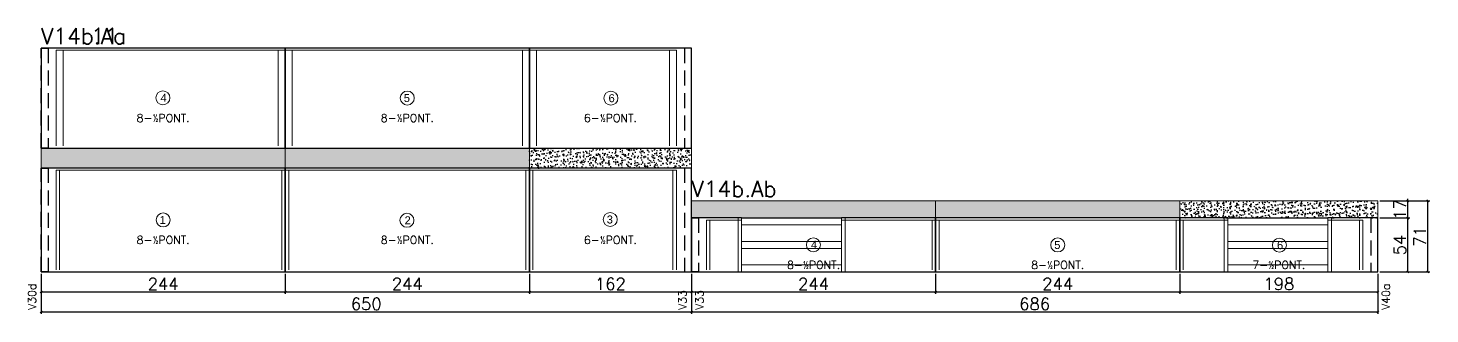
# Model space of a CAD drawing. Extents: x -40810 to 33675, y -2018 to 21213.
# Drawn here: x -230 to 1171, y -204 to 82 of the extents above; entities that cross this region are included whole.
import ezdxf
from ezdxf.enums import TextEntityAlignment as Align

# ---------------------------------------------------------------- set-up
doc = ezdxf.new("R2010")
doc.units = 0
doc.linetypes.add('DASHED', pattern=[0.75, 0.5, -0.25])
doc.layers.get('0').update_dxf_attribs({"color": 1, "lineweight": 9})
for name, color, linetype, lineweight in [('CONCRETO', 251, 'Continuous', 25), ('ESTRUTURACAO', 240, 'Continuous', 15), ('HACHURACONCRETO', 252, 'Continuous', 13), ('MEIOPONTALETE', 12, 'Continuous', 15), ('NUMERACAO', 5, 'Continuous', 15), ('SARRAFO_2_2X7', 24, 'Continuous', 15)]:
    doc.layers.add(name, color=color, linetype=linetype, lineweight=lineweight)
for name, color, linetype in [('NOMENCLATURA', 7, 'Continuous'), ('P-NOTAS', 7, 'Continuous'), ('Painéis', 255, 'Continuous'), ('SARR_2.2x7', 40, 'Continuous')]:
    doc.layers.add(name, color=color, linetype=linetype)
doc.styles.add('ARIAL', font='arial.ttf', dxfattribs={"height": 12})
doc.styles.add('Romans', font='romans.shx', dxfattribs={"height": 12})
doc.styles.add('standart', font='txt.shx')
doc.dimstyles.new('cotas', dxfattribs={"dimtxt": 9, "dimasz": 2, "dimexe": 2, "dimexo": 2, "dimgap": 2, "dimtad": 1, "dimdec": 1, "dimzin": 12, "dimdsep": 46, "dimtxsty": 'Romans', "dimblk": 'OBLIQUE', "dimcen": 9, "dimclrd": 4, "dimclre": 4, "dimclrt": 240, "dimaunit": 1, "dimadec": 8, "dimazin": 3, "dimtfac": 1, "dimtdec": 1, "dimtix": 1, "dimtmove": 0, "dimatfit": 2, "dimldrblk": 'OBLIQUE', "dimfxl": 1, "dimtolj": 1, "dimtzin": 0, "dimlwd": -1, "dimlwe": -1, "dimarcsym": 0})
pattern_1 = [(51, (-222.171, -201.545), (9.121755, -0.637855), [0.9525, -10.4775]), (356, (-222.171, -201.545), (-1.92862, 9.52063), [0.762, -8.38203]), (101.45144, (-221.411, -201.5984), (7.19313, 8.88278), [0.8095, -8.90451]), (47.1842, (-222.215, -199.006), (13.588575, -1.86525), [1.42875, -15.71625]), (97.6356, (-221.083, -199.161), (11.65249, 12.57659), [1.21425, -13.35678]), (352.1842, (-222.215, -199.006), (11.65249, 12.57659), [1.143, -12.57299]), (22, (-220.934, -199.6184), (7.668804, -4.98018), [0.9525, -10.4775]), (327, (-220.934, -199.618), (2.928905, 9.261925), [0.762, -8.382]), (72.45145, (-220.295, -200.033), (10.59771, 4.281746), [0.8095, -8.9045]), (38.5, (-222.171, -201.5453), (0.080622, 4.229803), [0, -8.2804, 0, -8.509, 0, -8.41375]), (8.5, (-222.171, -201.5453), (3.253055, 5.066574), [0, -4.8514, 0, -8.0899, 0, -3.20675]), (328.5, (-225.0026, -201.5947), (6.783496, -0.1680745), [0, -3.175, 0, -9.906, 0, -13.1445]), (318.5, (-226.2724, -201.617), (7.383143, 1.400391), [0, -4.1275, 0, -6.5786, 0, -9.3345])]

# ---------------------------------------------------------------- blocks, each defined once
blk = doc.blocks.new('_Oblique')
at = {"color": 0, "linetype": 'ByBlock', "lineweight": -2}
blk.add_line((-0.5, -0.5), (0.5, 0.5), dxfattribs=at)
blk = doc.blocks.new('*D6251')
at = {"layer": 'Defpoints', "color": 0, "ltscale": 30, "transparency": 16777216}
for p in [(-217.2, -161.5), (26.8, -161.5), (26.8, -181.5)]:
    blk.add_point(p, dxfattribs=at)
at = {"layer": 'P-NOTAS', "color": 4, "ltscale": 30, "transparency": 16777216}
for p, q in [((-217.2, -163.5), (-217.2, -183.5)), ((26.8, -163.5), (26.8, -183.5)), ((-217.2, -181.5), (26.8, -181.5))]:
    blk.add_line(p, q, dxfattribs=at)
at = {"layer": 'P-NOTAS', "color": 4, "ltscale": 30, "transparency": 16777216, "xscale": 2, "yscale": 2, "zscale": 2, "rotation": 180}
blk.add_blockref('_Oblique', (-217.2, -181.5), dxfattribs=at)
at = {"layer": 'P-NOTAS', "color": 4, "ltscale": 30, "transparency": 16777216, "xscale": 2, "yscale": 2, "zscale": 2}
blk.add_blockref('_Oblique', (26.8, -181.5), dxfattribs=at)
at = {"layer": 'P-NOTAS', "color": 240, "ltscale": 30, "transparency": 16777216, "insert": (-95.2, -173.5), "char_height": 12, "attachment_point": 5, "style": 'Romans'}
blk.add_mtext('\\A1;244', dxfattribs=at)
blk = doc.blocks.new('*D6252')
at = {"layer": 'Defpoints', "color": 0, "ltscale": 30, "transparency": 16777216}
for p in [(26.8, -161.5), (270.8, -161.5), (270.8, -181.5)]:
    blk.add_point(p, dxfattribs=at)
at = {"layer": 'P-NOTAS', "color": 4, "ltscale": 30, "transparency": 16777216}
for p, q in [((26.8, -163.5), (26.8, -183.5)), ((270.8, -163.5), (270.8, -183.5)), ((26.8, -181.5), (270.8, -181.5))]:
    blk.add_line(p, q, dxfattribs=at)
at = {"layer": 'P-NOTAS', "color": 4, "ltscale": 30, "transparency": 16777216, "xscale": 2, "yscale": 2, "zscale": 2, "rotation": 180}
blk.add_blockref('_Oblique', (26.8, -181.5), dxfattribs=at)
at = {"layer": 'P-NOTAS', "color": 4, "ltscale": 30, "transparency": 16777216, "xscale": 2, "yscale": 2, "zscale": 2}
blk.add_blockref('_Oblique', (270.8, -181.5), dxfattribs=at)
at = {"layer": 'P-NOTAS', "color": 240, "ltscale": 30, "transparency": 16777216, "insert": (148.8, -173.5), "char_height": 12, "attachment_point": 5, "style": 'Romans'}
blk.add_mtext('\\A1;244', dxfattribs=at)
blk = doc.blocks.new('*D6253')
at = {"layer": 'Defpoints', "color": 0, "ltscale": 30, "transparency": 16777216}
for p in [(270.8, -161.5), (432.8, -161.5), (432.8, -181.5)]:
    blk.add_point(p, dxfattribs=at)
at = {"layer": 'P-NOTAS', "color": 4, "ltscale": 30, "transparency": 16777216}
for p, q in [((270.8, -163.5), (270.8, -183.5)), ((432.8, -163.5), (432.8, -183.5)), ((270.8, -181.5), (432.8, -181.5))]:
    blk.add_line(p, q, dxfattribs=at)
at = {"layer": 'P-NOTAS', "color": 4, "ltscale": 30, "transparency": 16777216, "xscale": 2, "yscale": 2, "zscale": 2, "rotation": 180}
blk.add_blockref('_Oblique', (270.8, -181.5), dxfattribs=at)
at = {"layer": 'P-NOTAS', "color": 4, "ltscale": 30, "transparency": 16777216, "xscale": 2, "yscale": 2, "zscale": 2}
blk.add_blockref('_Oblique', (432.8, -181.5), dxfattribs=at)
at = {"layer": 'P-NOTAS', "color": 240, "ltscale": 30, "transparency": 16777216, "insert": (351.8, -173.5), "char_height": 12, "attachment_point": 5, "style": 'Romans'}
blk.add_mtext('\\A1;162', dxfattribs=at)
blk = doc.blocks.new('*D6254')
at = {"layer": 'Defpoints', "color": 0, "ltscale": 30, "transparency": 16777216}
for p in [(-217.2, -161.5), (432.8, -161.5), (432.8, -201.5)]:
    blk.add_point(p, dxfattribs=at)
at = {"layer": 'P-NOTAS', "color": 4, "ltscale": 30, "transparency": 16777216}
for p, q in [((-217.2, -163.5), (-217.2, -203.5)), ((432.8, -163.5), (432.8, -203.5)), ((-217.2, -201.5), (432.8, -201.5))]:
    blk.add_line(p, q, dxfattribs=at)
at = {"layer": 'P-NOTAS', "color": 4, "ltscale": 30, "transparency": 16777216, "xscale": 2, "yscale": 2, "zscale": 2, "rotation": 180}
blk.add_blockref('_Oblique', (-217.2, -201.5), dxfattribs=at)
at = {"layer": 'P-NOTAS', "color": 4, "ltscale": 30, "transparency": 16777216, "xscale": 2, "yscale": 2, "zscale": 2}
blk.add_blockref('_Oblique', (432.8, -201.5), dxfattribs=at)
at = {"layer": 'P-NOTAS', "color": 240, "ltscale": 30, "transparency": 16777216, "insert": (107.8, -193.5), "char_height": 12, "attachment_point": 5, "style": 'Romans'}
blk.add_mtext('\\A1;650', dxfattribs=at)
blk = doc.blocks.new('N1I')
at = {"layer": 'NUMERACAO', "color": 1}
blk.add_circle((0, 0), 7, dxfattribs=at)
at = {"layer": 'NUMERACAO', "color": 7, "style": 'ARIAL'}
blk.add_text('1', height=8, dxfattribs=at).set_placement((-0.4, 0), align=Align.MIDDLE_CENTER)
blk = doc.blocks.new('N2I')
at = {"layer": 'NUMERACAO', "color": 1}
blk.add_circle((-0.3, -0.3), 7, dxfattribs=at)
at = {"layer": 'NUMERACAO', "color": 7, "style": 'ARIAL'}
blk.add_text('2', height=8, dxfattribs=at).set_placement((0.4, -0.3), align=Align.MIDDLE_CENTER)
blk = doc.blocks.new('N3I')
at = {"layer": 'NUMERACAO', "color": 1}
blk.add_circle((-0.2, 0.5), 7, dxfattribs=at)
at = {"layer": 'NUMERACAO', "color": 7, "style": 'ARIAL'}
blk.add_text('3', height=8, dxfattribs=at).set_placement((-0.6, 0.5), align=Align.MIDDLE_CENTER)
blk = doc.blocks.new('N4I')
at = {"layer": 'NUMERACAO', "color": 1}
blk.add_circle((-0.2, 0.2), 7, dxfattribs=at)
at = {"layer": 'NUMERACAO', "color": 7, "style": 'ARIAL'}
blk.add_text('4', height=8, dxfattribs=at).set_placement((0.5, 0.2), align=Align.MIDDLE_CENTER)
blk = doc.blocks.new('N5I')
at = {"layer": 'NUMERACAO', "color": 1}
blk.add_circle((0, 0), 7, dxfattribs=at)
at = {"layer": 'NUMERACAO', "color": 7, "style": 'ARIAL'}
blk.add_text('5', height=8, dxfattribs=at).set_placement((-0.4, 0), align=Align.MIDDLE_CENTER)
blk = doc.blocks.new('N6I')
at = {"layer": 'NUMERACAO', "color": 1}
blk.add_circle((0.5, -0.2), 7, dxfattribs=at)
at = {"layer": 'NUMERACAO', "color": 7, "style": 'ARIAL'}
blk.add_text('6', height=8, dxfattribs=at).set_placement((1.2, -0.2), align=Align.MIDDLE_CENTER)
blk = doc.blocks.new('*D6255')
at = {"layer": 'Defpoints', "color": 0, "ltscale": 30, "transparency": 16777216}
for p in [(432.8, -161.5), (676.8, -161.5), (676.8, -181.5)]:
    blk.add_point(p, dxfattribs=at)
at = {"layer": 'P-NOTAS', "color": 4, "ltscale": 30, "transparency": 16777216}
for p, q in [((432.8, -163.5), (432.8, -183.5)), ((676.8, -163.5), (676.8, -183.5)), ((432.8, -181.5), (676.8, -181.5))]:
    blk.add_line(p, q, dxfattribs=at)
at = {"layer": 'P-NOTAS', "color": 4, "ltscale": 30, "transparency": 16777216, "xscale": 2, "yscale": 2, "zscale": 2, "rotation": 180}
blk.add_blockref('_Oblique', (432.8, -181.5), dxfattribs=at)
at = {"layer": 'P-NOTAS', "color": 4, "ltscale": 30, "transparency": 16777216, "xscale": 2, "yscale": 2, "zscale": 2}
blk.add_blockref('_Oblique', (676.8, -181.5), dxfattribs=at)
at = {"layer": 'P-NOTAS', "color": 240, "ltscale": 30, "transparency": 16777216, "insert": (554.8, -173.5), "char_height": 12, "attachment_point": 5, "style": 'Romans'}
blk.add_mtext('\\A1;244', dxfattribs=at)
blk = doc.blocks.new('*D6256')
at = {"layer": 'Defpoints', "color": 0, "ltscale": 30, "transparency": 16777216}
for p in [(676.8, -161.5), (920.8, -161.5), (920.8, -181.5)]:
    blk.add_point(p, dxfattribs=at)
at = {"layer": 'P-NOTAS', "color": 4, "ltscale": 30, "transparency": 16777216}
for p, q in [((676.8, -163.5), (676.8, -183.5)), ((920.8, -163.5), (920.8, -183.5)), ((676.8, -181.5), (920.8, -181.5))]:
    blk.add_line(p, q, dxfattribs=at)
at = {"layer": 'P-NOTAS', "color": 4, "ltscale": 30, "transparency": 16777216, "xscale": 2, "yscale": 2, "zscale": 2, "rotation": 180}
blk.add_blockref('_Oblique', (676.8, -181.5), dxfattribs=at)
at = {"layer": 'P-NOTAS', "color": 4, "ltscale": 30, "transparency": 16777216, "xscale": 2, "yscale": 2, "zscale": 2}
blk.add_blockref('_Oblique', (920.8, -181.5), dxfattribs=at)
at = {"layer": 'P-NOTAS', "color": 240, "ltscale": 30, "transparency": 16777216, "insert": (798.8, -173.5), "char_height": 12, "attachment_point": 5, "style": 'Romans'}
blk.add_mtext('\\A1;244', dxfattribs=at)
blk = doc.blocks.new('*D6257')
at = {"layer": 'Defpoints', "color": 0, "ltscale": 30, "transparency": 16777216}
for p in [(920.8, -161.5), (1118.8, -161.5), (1118.8, -181.5)]:
    blk.add_point(p, dxfattribs=at)
at = {"layer": 'P-NOTAS', "color": 4, "ltscale": 30, "transparency": 16777216}
for p, q in [((920.8, -163.5), (920.8, -183.5)), ((1118.8, -163.5), (1118.8, -183.5)), ((920.8, -181.5), (1118.8, -181.5))]:
    blk.add_line(p, q, dxfattribs=at)
at = {"layer": 'P-NOTAS', "color": 4, "ltscale": 30, "transparency": 16777216, "xscale": 2, "yscale": 2, "zscale": 2, "rotation": 180}
blk.add_blockref('_Oblique', (920.8, -181.5), dxfattribs=at)
at = {"layer": 'P-NOTAS', "color": 4, "ltscale": 30, "transparency": 16777216, "xscale": 2, "yscale": 2, "zscale": 2}
blk.add_blockref('_Oblique', (1118.8, -181.5), dxfattribs=at)
at = {"layer": 'P-NOTAS', "color": 240, "ltscale": 30, "transparency": 16777216, "insert": (1019.8, -173.5), "char_height": 12, "attachment_point": 5, "style": 'Romans'}
blk.add_mtext('\\A1;198', dxfattribs=at)
blk = doc.blocks.new('*D6258')
at = {"layer": 'Defpoints', "color": 0, "ltscale": 30, "transparency": 16777216}
for p in [(432.8, -161.5), (1118.8, -161.5), (1118.8, -201.5)]:
    blk.add_point(p, dxfattribs=at)
at = {"layer": 'P-NOTAS', "color": 4, "ltscale": 30, "transparency": 16777216}
for p, q in [((432.8, -163.5), (432.8, -203.5)), ((1118.8, -163.5), (1118.8, -203.5)), ((432.8, -201.5), (1118.8, -201.5))]:
    blk.add_line(p, q, dxfattribs=at)
at = {"layer": 'P-NOTAS', "color": 4, "ltscale": 30, "transparency": 16777216, "xscale": 2, "yscale": 2, "zscale": 2, "rotation": 180}
blk.add_blockref('_Oblique', (432.8, -201.5), dxfattribs=at)
at = {"layer": 'P-NOTAS', "color": 4, "ltscale": 30, "transparency": 16777216, "xscale": 2, "yscale": 2, "zscale": 2}
blk.add_blockref('_Oblique', (1118.8, -201.5), dxfattribs=at)
at = {"layer": 'P-NOTAS', "color": 240, "ltscale": 30, "transparency": 16777216, "insert": (775.8, -193.5), "char_height": 12, "attachment_point": 5, "style": 'Romans'}
blk.add_mtext('\\A1;686', dxfattribs=at)
blk = doc.blocks.new('*D6259')
at = {"layer": 'Defpoints', "color": 0, "ltscale": 30, "transparency": 16777216}
for p in [(1118.8, -107.5), (1148.8, -107.5), (1118.8, -161.5)]:
    blk.add_point(p, dxfattribs=at)
at = {"layer": 'P-NOTAS', "color": 4, "ltscale": 30, "transparency": 16777216}
for p, q in [((1120.8, -107.5), (1150.8, -107.5)), ((1148.8, -161.5), (1148.8, -107.5)), ((1120.8, -161.5), (1150.8, -161.5))]:
    blk.add_line(p, q, dxfattribs=at)
at = {"layer": 'P-NOTAS', "color": 4, "ltscale": 30, "transparency": 16777216, "xscale": 2, "yscale": 2, "zscale": 2}
for p, rotation in [((1148.8, -107.5), 90), ((1148.8, -161.5), 270)]:
    blk.add_blockref('_Oblique', p, dxfattribs=dict(at, rotation=rotation))
at = {"layer": 'P-NOTAS', "color": 240, "ltscale": 30, "transparency": 16777216, "insert": (1140.8, -134.5), "char_height": 12, "attachment_point": 5, "rotation": 90, "style": 'Romans'}
blk.add_mtext('\\A1;54', dxfattribs=at)
blk = doc.blocks.new('*D6260')
at = {"layer": 'Defpoints', "color": 0, "ltscale": 30, "transparency": 16777216}
for p in [(1118.8, -90.5), (1148.8, -90.5), (1118.8, -107.5)]:
    blk.add_point(p, dxfattribs=at)
at = {"layer": 'P-NOTAS', "color": 4, "ltscale": 30, "transparency": 16777216}
for p, q in [((1120.8, -90.5), (1150.8, -90.5)), ((1148.8, -90.5), (1148.8, -88.5)), ((1148.8, -107.5), (1148.8, -90.5)), ((1120.8, -107.5), (1150.8, -107.5)), ((1148.8, -107.5), (1148.8, -109.5))]:
    blk.add_line(p, q, dxfattribs=at)
at = {"layer": 'P-NOTAS', "color": 4, "ltscale": 30, "transparency": 16777216, "xscale": 2, "yscale": 2, "zscale": 2}
for p, rotation in [((1148.8, -90.5), 270), ((1148.8, -107.5), 90)]:
    blk.add_blockref('_Oblique', p, dxfattribs=dict(at, rotation=rotation))
at = {"layer": 'P-NOTAS', "color": 240, "ltscale": 30, "transparency": 16777216, "insert": (1140.8, -99), "char_height": 12, "attachment_point": 5, "rotation": 90, "style": 'Romans'}
blk.add_mtext('\\A1;17', dxfattribs=at)
blk = doc.blocks.new('*D6261')
at = {"layer": 'Defpoints', "color": 0, "ltscale": 30, "transparency": 16777216}
for p in [(1118.8, -107.5), (1148.8, -107.5), (1118.8, -161.5)]:
    blk.add_point(p, dxfattribs=at)
at = {"layer": 'P-NOTAS', "color": 4, "ltscale": 30, "transparency": 16777216}
for p, q in [((1120.8, -107.5), (1150.8, -107.5)), ((1148.8, -161.5), (1148.8, -107.5)), ((1120.8, -161.5), (1150.8, -161.5))]:
    blk.add_line(p, q, dxfattribs=at)
at = {"layer": 'P-NOTAS', "color": 4, "ltscale": 30, "transparency": 16777216, "xscale": 2, "yscale": 2, "zscale": 2}
for p, rotation in [((1148.8, -107.5), 90), ((1148.8, -161.5), 270)]:
    blk.add_blockref('_Oblique', p, dxfattribs=dict(at, rotation=rotation))
at = {"layer": 'P-NOTAS', "color": 240, "ltscale": 30, "transparency": 16777216, "insert": (1140.8, -134.5), "char_height": 12, "attachment_point": 5, "rotation": 90, "style": 'Romans'}
blk.add_mtext('\\A1;54', dxfattribs=at)
blk = doc.blocks.new('*D6262')
at = {"layer": 'Defpoints', "color": 0, "ltscale": 30, "transparency": 16777216}
for p in [(1118.8, -90.5), (1148.8, -90.5), (1118.8, -107.5)]:
    blk.add_point(p, dxfattribs=at)
at = {"layer": 'P-NOTAS', "color": 4, "ltscale": 30, "transparency": 16777216}
for p, q in [((1120.8, -90.5), (1150.8, -90.5)), ((1148.8, -90.5), (1148.8, -88.5)), ((1148.8, -107.5), (1148.8, -90.5)), ((1120.8, -107.5), (1150.8, -107.5)), ((1148.8, -107.5), (1148.8, -109.5))]:
    blk.add_line(p, q, dxfattribs=at)
at = {"layer": 'P-NOTAS', "color": 4, "ltscale": 30, "transparency": 16777216, "xscale": 2, "yscale": 2, "zscale": 2}
for p, rotation in [((1148.8, -90.5), 270), ((1148.8, -107.5), 90)]:
    blk.add_blockref('_Oblique', p, dxfattribs=dict(at, rotation=rotation))
at = {"layer": 'P-NOTAS', "color": 240, "ltscale": 30, "transparency": 16777216, "insert": (1140.8, -99), "char_height": 12, "attachment_point": 5, "rotation": 90, "style": 'Romans'}
blk.add_mtext('\\A1;17', dxfattribs=at)
blk = doc.blocks.new('*D6263')
at = {"layer": 'Defpoints', "color": 0, "ltscale": 30, "transparency": 16777216}
for p in [(1118.8, -107.5), (1148.8, -107.5), (1118.8, -161.5)]:
    blk.add_point(p, dxfattribs=at)
at = {"layer": 'P-NOTAS', "color": 4, "ltscale": 30, "transparency": 16777216}
for p, q in [((1120.8, -107.5), (1150.8, -107.5)), ((1148.8, -161.5), (1148.8, -107.5)), ((1120.8, -161.5), (1150.8, -161.5))]:
    blk.add_line(p, q, dxfattribs=at)
at = {"layer": 'P-NOTAS', "color": 4, "ltscale": 30, "transparency": 16777216, "xscale": 2, "yscale": 2, "zscale": 2}
for p, rotation in [((1148.8, -107.5), 90), ((1148.8, -161.5), 270)]:
    blk.add_blockref('_Oblique', p, dxfattribs=dict(at, rotation=rotation))
at = {"layer": 'P-NOTAS', "color": 240, "ltscale": 30, "transparency": 16777216, "insert": (1140.8, -134.5), "char_height": 12, "attachment_point": 5, "rotation": 90, "style": 'Romans'}
blk.add_mtext('\\A1;54', dxfattribs=at)
blk = doc.blocks.new('*D6264')
at = {"layer": 'Defpoints', "color": 0, "ltscale": 30, "transparency": 16777216}
for p in [(1118.8, -90.5), (1148.8, -90.5), (1118.8, -107.5)]:
    blk.add_point(p, dxfattribs=at)
at = {"layer": 'P-NOTAS', "color": 4, "ltscale": 30, "transparency": 16777216}
for p, q in [((1120.8, -90.5), (1150.8, -90.5)), ((1148.8, -90.5), (1148.8, -88.5)), ((1148.8, -107.5), (1148.8, -90.5)), ((1120.8, -107.5), (1150.8, -107.5)), ((1148.8, -107.5), (1148.8, -109.5))]:
    blk.add_line(p, q, dxfattribs=at)
at = {"layer": 'P-NOTAS', "color": 4, "ltscale": 30, "transparency": 16777216, "xscale": 2, "yscale": 2, "zscale": 2}
for p, rotation in [((1148.8, -90.5), 270), ((1148.8, -107.5), 90)]:
    blk.add_blockref('_Oblique', p, dxfattribs=dict(at, rotation=rotation))
at = {"layer": 'P-NOTAS', "color": 240, "ltscale": 30, "transparency": 16777216, "insert": (1140.8, -99), "char_height": 12, "attachment_point": 5, "rotation": 90, "style": 'Romans'}
blk.add_mtext('\\A1;17', dxfattribs=at)
blk = doc.blocks.new('*D6265')
at = {"layer": 'Defpoints', "color": 0, "ltscale": 30, "transparency": 16777216}
for p in [(1118.8, -90.5), (1168.8, -90.5), (1118.8, -161.5)]:
    blk.add_point(p, dxfattribs=at)
at = {"layer": 'P-NOTAS', "color": 4, "ltscale": 30, "transparency": 16777216}
for p, q in [((1120.8, -90.5), (1170.8, -90.5)), ((1168.8, -161.5), (1168.8, -90.5)), ((1120.8, -161.5), (1170.8, -161.5))]:
    blk.add_line(p, q, dxfattribs=at)
at = {"layer": 'P-NOTAS', "color": 4, "ltscale": 30, "transparency": 16777216, "xscale": 2, "yscale": 2, "zscale": 2}
for p, rotation in [((1168.8, -90.5), 90), ((1168.8, -161.5), 270)]:
    blk.add_blockref('_Oblique', p, dxfattribs=dict(at, rotation=rotation))
at = {"layer": 'P-NOTAS', "color": 240, "ltscale": 30, "transparency": 16777216, "insert": (1160.8, -126), "char_height": 12, "attachment_point": 5, "rotation": 90, "style": 'Romans'}
blk.add_mtext('\\A1;71', dxfattribs=at)

msp = doc.modelspace()

# ---------------------------------------------------------------- hatches: boundary and pattern name
at = {"layer": 'CONCRETO', "ltscale": 30, "transparency": 33554687}
h = msp.add_hatch(dxfattribs=at)
h.set_pattern_fill('AR-CONC', color=0, scale=0.05, angle=1)
h.set_pattern_definition(pattern_1)
h.paths.add_polyline_path([(26.829, -37.545), (-217.171, -37.545), (-217.171, -57.545), (26.829, -57.545)])
h = msp.add_hatch(dxfattribs=at)
h.set_pattern_fill('AR-CONC', color=0, scale=0.05, angle=1)
h.set_pattern_definition(pattern_1)
h.paths.add_polyline_path([(270.829, -37.545), (26.829, -37.545), (26.829, -57.545), (270.829, -57.545)])
h = msp.add_hatch(dxfattribs=at)
h.set_pattern_fill('AR-CONC', color=0, scale=0.05, angle=1)
h.set_pattern_definition(pattern_1)
h.paths.add_polyline_path([(432.829, -37.545), (270.829, -37.545), (270.829, -57.545), (432.829, -57.545)])
h = msp.add_hatch(dxfattribs=at)
h.set_pattern_fill('AR-CONC', color=0, scale=0.05, angle=1)
h.set_pattern_definition(pattern_1)
h.paths.add_polyline_path([(676.829, -90.545), (432.829, -90.545), (432.829, -107.545), (676.829, -107.545)])
h = msp.add_hatch(dxfattribs=at)
h.set_pattern_fill('AR-CONC', color=0, scale=0.05, angle=1)
h.set_pattern_definition(pattern_1)
h.paths.add_polyline_path([(920.829, -90.545), (676.829, -90.545), (676.829, -107.545), (920.829, -107.545)])
h = msp.add_hatch(dxfattribs=at)
h.set_pattern_fill('AR-CONC', color=0, scale=0.05, angle=1)
h.set_pattern_definition(pattern_1)
h.paths.add_polyline_path([(1118.829, -90.545), (920.829, -90.545), (920.829, -107.545), (1118.829, -107.545)])

# ---------------------------------------------------------------- linework, layer by layer
at = {"layer": 'HACHURACONCRETO', "ltscale": 30}
for points in [[(-217.171, -57.545), (26.829, -57.545), (26.829, -37.545), (-217.171, -37.545), (-217.171, -57.545)], [(26.829, -57.545), (270.829, -57.545), (270.829, -37.545), (26.829, -37.545), (26.829, -57.545)], [(270.829, -57.545), (432.829, -57.545), (432.829, -37.545), (270.829, -37.545), (270.829, -57.545)], [(582.829, -107.545), (676.829, -107.545), (676.829, -90.545), (432.829, -90.545), (432.829, -107.545)], [(676.829, -107.545), (920.829, -107.545), (920.829, -90.545), (676.829, -90.545), (676.829, -107.545)], [(1068.829, -107.545), (1118.829, -107.545), (1118.829, -90.545), (920.829, -90.545), (920.829, -107.545)], [(432.829, -107.545), (482.829, -107.545)], [(920.829, -107.545), (968.829, -107.545)]]:
    msp.add_lwpolyline(points, dxfattribs=at)
at = {"layer": 'MEIOPONTALETE', "ltscale": 30}
for p, q in [((-202.171, 60.255), (-202.171, -35.345)), ((-195.171, 60.255), (-195.171, -35.345)), ((19.829, 60.255), (19.829, -35.345)), ((26.829, 60.255), (26.829, -35.345)), ((26.829, 60.255), (26.829, -35.345)), ((33.829, 60.255), (33.829, -35.345)), ((263.829, 60.255), (263.829, -35.345)), ((270.829, 60.255), (270.829, -35.345)), ((270.829, 60.255), (270.829, -35.345)), ((277.829, 60.255), (277.829, -35.345)), ((410.829, 60.255), (410.829, -35.345)), ((417.829, 60.255), (417.829, -35.345)), ((-202.171, -59.745), (-202.171, -159.345)), ((-198.671, -59.745), (-198.671, -159.345)), ((23.329, -59.745), (23.329, -159.345)), ((26.829, -59.745), (26.829, -159.345)), ((26.829, -59.745), (26.829, -159.345)), ((30.329, -59.745), (30.329, -159.345)), ((267.329, -59.745), (267.329, -159.345)), ((270.829, -59.745), (270.829, -159.345)), ((270.829, -59.745), (270.829, -159.345)), ((274.329, -59.745), (274.329, -159.345)), ((414.329, -59.745), (414.329, -159.345)), ((417.829, -59.745), (417.829, -159.345)), ((447.829, -109.745), (447.829, -159.345)), ((451.329, -109.745), (451.329, -159.345)), ((479.329, -107.545), (479.329, -161.545)), ((482.829, -107.545), (482.829, -161.545)), ((582.829, -107.545), (582.829, -161.545)), ((586.329, -107.545), (586.329, -161.545)), ((673.329, -109.745), (673.329, -159.345)), ((676.829, -109.745), (676.829, -159.345)), ((676.829, -109.745), (676.829, -159.345)), ((680.329, -109.745), (680.329, -159.345)), ((917.329, -109.745), (917.329, -159.345)), ((920.829, -109.745), (920.829, -159.345)), ((920.829, -109.745), (920.829, -159.345)), ((924.329, -109.745), (924.329, -159.345)), ((965.329, -107.545), (965.329, -161.545)), ((968.829, -107.545), (968.829, -161.545)), ((1068.829, -107.545), (1068.829, -161.545)), ((1072.329, -107.545), (1072.329, -161.545)), ((1100.329, -109.745), (1100.329, -159.345)), ((1103.829, -109.745), (1103.829, -159.345))]:
    msp.add_line(p, q, dxfattribs=at)
at = {"layer": 'Painéis', "ltscale": 30}
for points in [[(-217.171, -37.545), (26.829, -37.545), (26.829, 62.455), (-217.171, 62.455), (-217.171, -37.545)], [(26.829, -37.545), (270.829, -37.545), (270.829, 62.455), (26.829, 62.455), (26.829, -37.545)], [(270.829, -37.545), (432.829, -37.545), (432.829, 62.455), (270.829, 62.455), (270.829, -37.545)], [(-217.171, -161.545), (26.829, -161.545), (26.829, -57.545), (-217.171, -57.545), (-217.171, -161.545)], [(26.829, -161.545), (270.829, -161.545), (270.829, -57.545), (26.829, -57.545), (26.829, -161.545)], [(270.829, -161.545), (432.829, -161.545), (432.829, -57.545), (270.829, -57.545), (270.829, -161.545)], [(482.829, -107.545), (432.829, -107.545), (432.829, -161.545)], [(482.829, -107.545), (582.829, -107.545)], [(582.829, -161.545), (676.829, -161.545), (676.829, -107.545), (582.829, -107.545)], [(676.829, -161.545), (920.829, -161.545), (920.829, -107.545), (676.829, -107.545), (676.829, -161.545)], [(968.829, -107.545), (920.829, -107.545), (920.829, -161.545)], [(968.829, -107.545), (1068.829, -107.545)], [(1068.829, -161.545), (1118.829, -161.545), (1118.829, -107.545), (1068.829, -107.545)], [(432.829, -161.545), (482.829, -161.545)], [(482.829, -161.545), (582.829, -161.545)], [(920.829, -161.545), (968.829, -161.545)], [(968.829, -161.545), (1068.829, -161.545)]]:
    msp.add_lwpolyline(points, dxfattribs=at)
at = {"layer": 'SARR_2.2x7', "linetype": 'DASHED', "ltscale": 30}
for points in [[(-217.171, -37.545), (-217.171, 62.455), (-210.171, 62.455), (-210.171, -37.545)], [(432.829, -37.545), (432.829, 62.455), (425.829, 62.455), (425.829, -37.545)], [(-217.171, -161.545), (-217.171, -57.545), (-210.171, -57.545), (-210.171, -161.545)], [(432.829, -161.545), (432.829, -57.545), (425.829, -57.545), (425.829, -161.545)], [(432.829, -161.545), (432.829, -107.545), (439.829, -107.545), (439.829, -161.545)], [(1118.829, -161.545), (1118.829, -107.545), (1111.829, -107.545), (1111.829, -161.545)]]:
    msp.add_lwpolyline(points, close=True, dxfattribs=at)
at = {"layer": 'SARRAFO_2_2X7', "ltscale": 30}
for p, q in [((26.829, 62.455), (-202.171, 62.455)), ((26.829, 60.255), (-202.171, 60.255)), ((270.829, 62.455), (26.829, 62.455)), ((270.829, 60.255), (26.829, 60.255)), ((417.829, 62.455), (270.829, 62.455)), ((417.829, 60.255), (270.829, 60.255)), ((26.829, -57.545), (-202.171, -57.545)), ((26.829, -59.745), (-202.171, -59.745)), ((270.829, -57.545), (26.829, -57.545)), ((270.829, -59.745), (26.829, -59.745)), ((417.829, -57.545), (270.829, -57.545)), ((417.829, -59.745), (270.829, -59.745)), ((482.829, -107.545), (447.829, -107.545)), ((482.829, -109.745), (447.829, -109.745)), ((482.829, -107.545), (582.829, -107.545)), ((676.829, -107.545), (582.829, -107.545)), ((676.829, -109.745), (582.829, -109.745)), ((920.829, -107.545), (676.829, -107.545)), ((920.829, -109.745), (676.829, -109.745)), ((968.829, -107.545), (920.829, -107.545)), ((968.829, -109.745), (920.829, -109.745)), ((968.829, -107.545), (1068.829, -107.545)), ((1103.829, -107.545), (1068.829, -107.545)), ((1103.829, -109.745), (1068.829, -109.745)), ((482.829, -114.545), (582.829, -114.545)), ((968.829, -114.545), (1068.829, -114.545)), ((482.829, -131.045), (582.829, -131.045)), ((482.829, -138.045), (582.829, -138.045)), ((968.829, -131.045), (1068.829, -131.045)), ((968.829, -138.045), (1068.829, -138.045)), ((482.829, -154.545), (582.829, -154.545)), ((482.829, -161.545), (582.829, -161.545)), ((968.829, -154.545), (1068.829, -154.545)), ((968.829, -161.545), (1068.829, -161.545))]:
    msp.add_line(p, q, dxfattribs=at)

# ---------------------------------------------------------------- block references
at = {"layer": 'ESTRUTURACAO', "ltscale": 30}
for name, p in [('N4I', (-95.171, 12.455)), ('N5I', (148.829, 12.455)), ('N6I', (351.829, 12.455)), ('N2I', (148.829, -109.545)), ('N3I', (351.829, -109.545)), ('N5I', (798.829, -134.545)), ('N6I', (1019.829, -134.545))]:
    msp.add_blockref(name, p, dxfattribs=at)
at = {"layer": 'SARR_2.2x7', "ltscale": 30}
msp.add_blockref('N1I', (-95.171, -109.545), dxfattribs=at)
at = {"layer": 'SARRAFO_2_2X7', "ltscale": 30}
msp.add_blockref('N4I', (554.829, -134.545), dxfattribs=at)

# ---------------------------------------------------------------- texts
at = {"layer": 'ESTRUTURACAO', "ltscale": 30, "style": 'standart'}
for s, p in [('8-%%189PONT.', (-95.171, -7.545)), ('8-%%189PONT.', (148.829, -7.545)), ('6-%%189PONT.', (351.829, -7.545)), ('8-%%189PONT.', (-95.171, -129.545)), ('8-%%189PONT.', (148.829, -129.545)), ('6-%%189PONT.', (351.829, -129.545)), ('8-%%189PONT.', (554.829, -154.545)), ('8-%%189PONT.', (798.829, -154.545)), ('7-%%189PONT.', (1019.829, -154.545))]:
    msp.add_text(s, height=8, dxfattribs=at).set_placement(p, align=Align.MIDDLE_CENTER)
at = {"layer": 'NOMENCLATURA', "ltscale": 30, "style": 'standart'}
for s, p in [('V14b.Aa', (-217.171, 66.455)), ('11', (-167.171, 66.455)), ('V14b.Ab', (432.829, -86.545))]:
    msp.add_text(s, height=16, dxfattribs=at).set_placement(p)
at = {"layer": 'Painéis', "ltscale": 30, "style": 'standart'}
for s, p in [('V30d', (-222.171, -199.545)), ('V33', (427.829, -199.545)), ('V33', (444.829, -199.545)), ('V40a', (1130.829, -199.545))]:
    msp.add_text(s, height=8, rotation=90, dxfattribs=at).set_placement(p)

# ---------------------------------------------------------------- dimensions: what is measured, and where the dimension line sits
at = {"layer": 'P-NOTAS', "ltscale": 30}
for base, p1, p2, picture, middle in [((1148.829, -90.545), (1118.829, -107.545), (1118.829, -90.545), '*D6260', (1140.829, -99.045)), ((1148.829, -90.545), (1118.829, -107.545), (1118.829, -90.545), '*D6262', (1140.829, -99.045)), ((1148.829, -90.545), (1118.829, -107.545), (1118.829, -90.545), '*D6264', (1140.829, -99.045)), ((1168.829, -90.545), (1118.829, -161.545), (1118.829, -90.545), '*D6265', (1160.829, -126.045)), ((1148.829, -107.545), (1118.829, -161.545), (1118.829, -107.545), '*D6259', (1140.829, -134.545)), ((1148.829, -107.545), (1118.829, -161.545), (1118.829, -107.545), '*D6261', (1140.829, -134.545)), ((1148.829, -107.545), (1118.829, -161.545), (1118.829, -107.545), '*D6263', (1140.829, -134.545))]:
    dim = msp.add_linear_dim(base=base, p1=p1, p2=p2, angle=90, dimstyle='cotas', dxfattribs=at)
    dim.commit()
    dim.dimension.update_dxf_attribs({"geometry": picture, "text_midpoint": middle})
for base, p1, p2, picture, middle in [((26.829, -181.545), (-217.171, -161.545), (26.829, -161.545), '*D6251', (-95.171, -173.545)), ((432.829, -201.545), (-217.171, -161.545), (432.829, -161.545), '*D6254', (107.829, -193.545)), ((270.829, -181.545), (26.829, -161.545), (270.829, -161.545), '*D6252', (148.829, -173.545)), ((432.829, -181.545), (270.829, -161.545), (432.829, -161.545), '*D6253', (351.829, -173.545)), ((676.829, -181.545), (432.829, -161.545), (676.829, -161.545), '*D6255', (554.829, -173.545)), ((1118.829, -201.545), (432.829, -161.545), (1118.829, -161.545), '*D6258', (775.829, -193.545)), ((920.829, -181.545), (676.829, -161.545), (920.829, -161.545), '*D6256', (798.829, -173.545)), ((1118.829, -181.545), (920.829, -161.545), (1118.829, -161.545), '*D6257', (1019.829, -173.545))]:
    dim = msp.add_linear_dim(base=base, p1=p1, p2=p2, dimstyle='cotas', dxfattribs=at)
    dim.commit()
    dim.dimension.update_dxf_attribs({"geometry": picture, "text_midpoint": middle})

doc.saveas('drawing.dxf')
